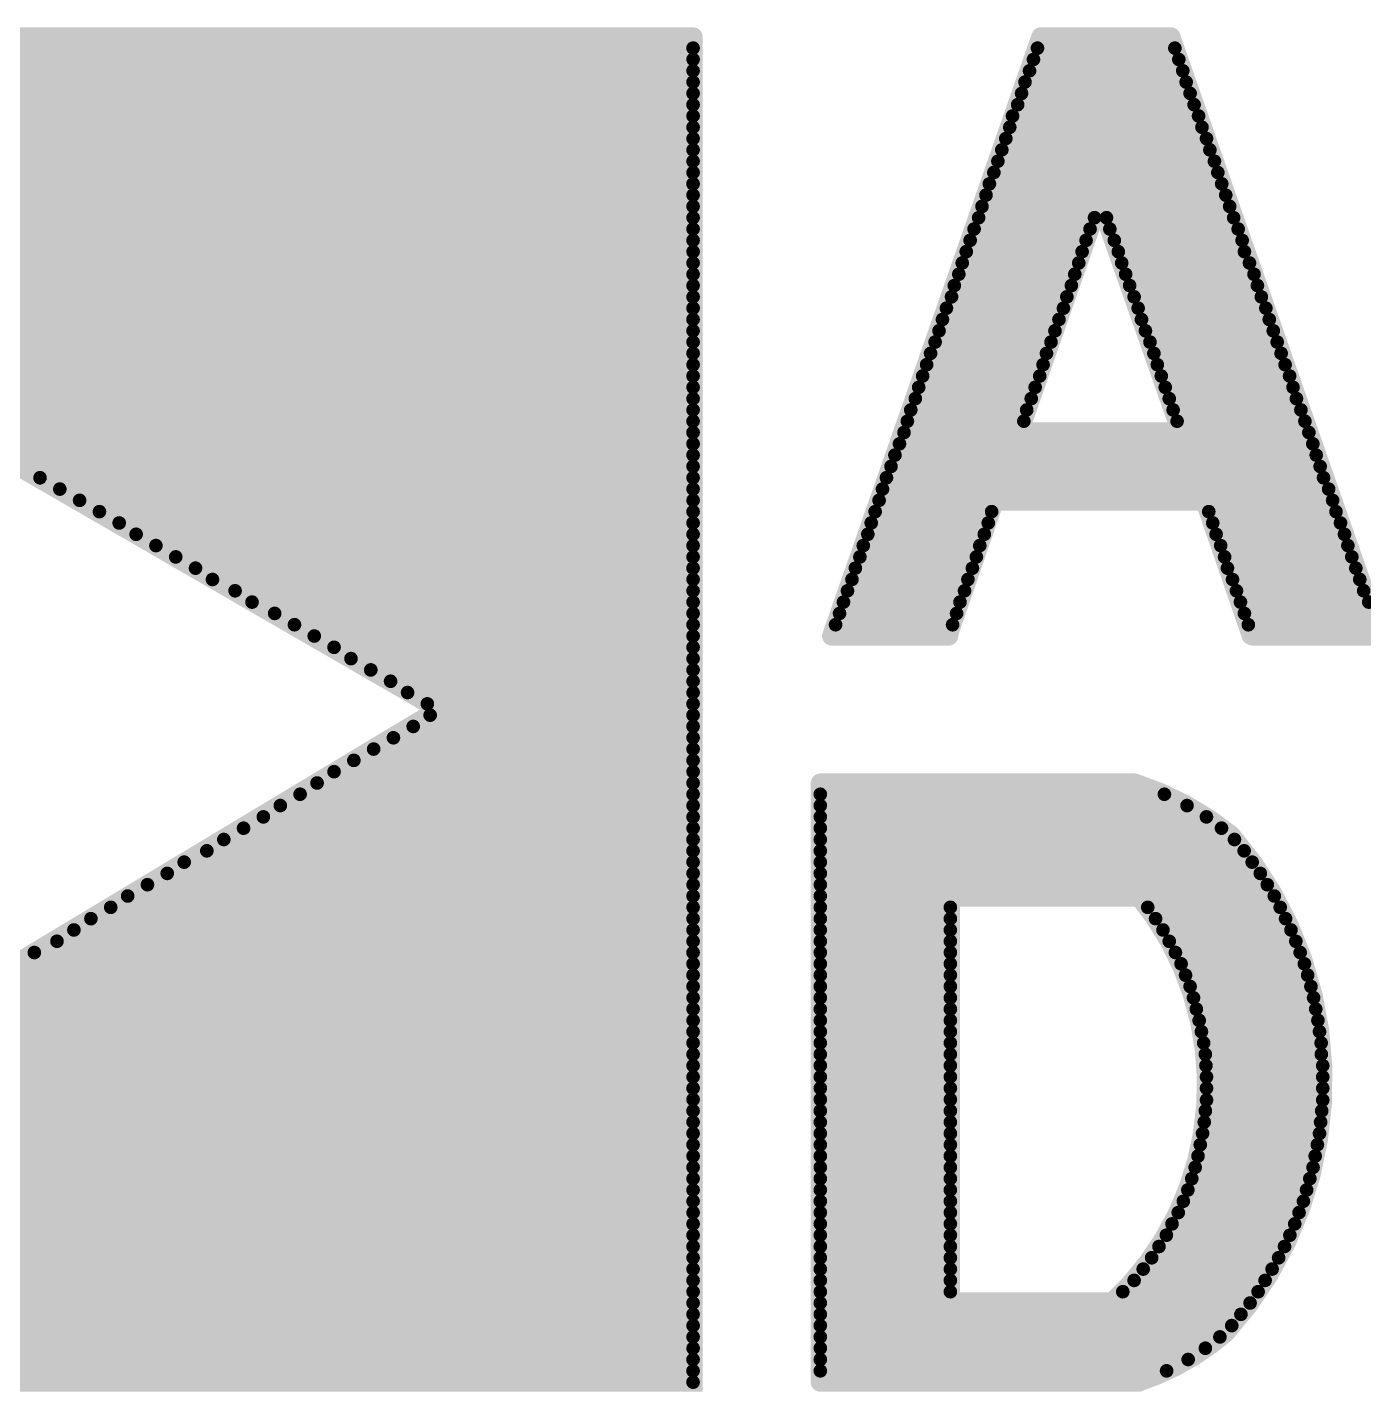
# Model space of a CAD drawing. Extents: x -3908 to 11948, y -2965 to 7442.
# Drawn here: x 3262.4 to 3506.9, y 4863.6 to 5113.2 of the extents above; entities that cross this region are included whole.
import ezdxf

# ---------------------------------------------------------------- set-up
doc = ezdxf.new("R2010")
doc.units = 0
doc.header["$MEASUREMENT"] = 0
doc.layers.get('0').update_dxf_attribs({"linetype": 'CONTINUOUS'})
doc.layers.add('2D_LINE_26', color=7, linetype='CONTINUOUS')

# ---------------------------------------------------------------- blocks, each defined once
blk = doc.blocks.new('SMOOTH_2$5')
at = {"const_width": 1.25}
blk.add_lwpolyline([(-0.62, 0, 1), (0.62, 0, 1)], format="xyb", close=True, dxfattribs=at)
blk = doc.blocks.new('SMOOTH_3$5')
at = {"const_width": 1.75}
blk.add_lwpolyline([(-0.87, 0, 1), (0.87, 0, 1)], format="xyb", close=True, dxfattribs=at)
blk = doc.blocks.new('DRAWING_89')
at = {"layer": '2D_LINE_26'}
for points, const_width in [([(-863.4, 91.47), (-618.29, 91.47)], 3.5), ([(-863.3, 91.47), (-863.3, -154.68), (-618.29, -154.68), (-618.29, 91.37)], 3.5), ([(-554.68, 91.47), (-592.95, -18.16)], 3.5), ([(-554.68, 91.47), (-531, 91.47)], 3.5), ([(-530.89, 91.47), (-492.63, -18.16)], 3.5), ([(-863.4, 89.41), (-618.29, 89.41)], 2.5), ([(-555.3, 89.41), (-530.17, 89.41)], 2.5), ([(-863.4, 87.34), (-618.29, 87.34)], 2.5), ([(-556.03, 87.34), (-529.45, 87.34)], 2.5), ([(-863.4, 85.27), (-618.29, 85.27)], 2.5), ([(-556.75, 85.27), (-528.72, 85.27)], 2.5), ([(-863.4, 83.2), (-618.29, 83.2)], 2.5), ([(-557.58, 83.2), (-528.1, 83.2)], 2.5), ([(-863.4, 81.13), (-618.29, 81.13)], 2.5), ([(-863.4, 79.06), (-618.29, 79.06)], 2.5), ([(-558.92, 79.06), (-526.65, 79.06)], 2.5), ([(-558.2, 81.13), (-527.38, 81.13)], 2.5), ([(-863.4, 77), (-618.29, 77)], 2.5), ([(-559.85, 77), (-525.83, 77)], 2.5), ([(-863.4, 74.93), (-618.29, 74.93)], 2.5), ([(-560.37, 74.93), (-525.21, 74.93)], 2.5), ([(-863.4, 72.86), (-618.29, 72.86)], 2.5), ([(-561.09, 72.86), (-524.38, 72.86)], 2.5), ([(-863.4, 70.79), (-618.29, 70.79)], 2.5), ([(-863.4, 68.72), (-618.29, 68.72)], 2.5), ([(-562.54, 68.72), (-522.93, 68.72)], 2.5), ([(-561.82, 70.79), (-523.76, 70.79)], 2.5), ([(-863.4, 66.65), (-618.29, 66.65)], 2.5), ([(-563.27, 66.65), (-522.31, 66.65)], 2.5), ([(-863.4, 64.58), (-618.29, 64.58)], 2.5), ([(-564.09, 64.58), (-521.59, 64.58)], 2.5), ([(-558.72, 18.97), (-543.93, 61.48), (-529.03, 19.08)], 3.5), ([(-863.4, 62.52), (-618.29, 62.52)], 2.5), ([(-564.71, 62.52), (-520.86, 62.52)], 2.5), ([(-863.4, 60.45), (-618.29, 60.45)], 2.5), ([(-565.44, 60.45), (-520.14, 60.45)], 2.5), ([(-863.4, 58.38), (-618.29, 58.38)], 2.5), ([(-863.4, 56.31), (-618.29, 56.31)], 2.5), ([(-566.89, 56.31), (-545.68, 56.31)], 2.5), ([(-566.06, 58.38), (-544.86, 58.38)], 2.5), ([(-542.68, 58.38), (-519.41, 58.38)], 2.5), ([(-542.06, 56.31), (-518.59, 56.31)], 2.5), ([(-863.4, 54.24), (-618.29, 54.24)], 2.5), ([(-567.61, 54.24), (-546.41, 54.24)], 2.5), ([(-541.24, 54.24), (-517.86, 54.24)], 2.5), ([(-809.62, 52.17), (-618.29, 52.17)], 2.5), ([(-568.33, 52.17), (-547.13, 52.17)], 2.5), ([(-540.51, 52.17), (-517.45, 52.17)], 2.5), ([(-806, 50.1), (-618.29, 50.1)], 2.5), ([(-569.06, 50.1), (-547.75, 50.1)], 2.5), ([(-539.89, 50.1), (-516.52, 50.1)], 2.5), ([(-802.38, 48.04), (-618.29, 48.04)], 2.5), ([(-569.68, 48.04), (-548.48, 48.04)], 2.5), ([(-539.17, 48.04), (-515.69, 48.04)], 2.5), ([(-798.76, 45.97), (-618.29, 45.97)], 2.5), ([(-795.14, 43.9), (-618.29, 43.9)], 2.5), ([(-571.02, 43.9), (-549.92, 43.9)], 2.5), ([(-570.51, 45.97), (-549.1, 45.97)], 2.5), ([(-538.44, 45.97), (-515.07, 45.97)], 2.5), ([(-537.62, 43.9), (-514.35, 43.9)], 2.5), ([(-791.52, 41.83), (-618.29, 41.83)], 2.5), ([(-571.95, 41.83), (-550.55, 41.83)], 2.5), ([(-536.89, 41.83), (-513.52, 41.83)], 2.5), ([(-787.9, 39.76), (-618.29, 39.76)], 2.5), ([(-572.68, 39.76), (-551.37, 39.76)], 2.5), ([(-536.27, 39.76), (-512.9, 39.76)], 2.5), ([(-784.28, 37.69), (-618.29, 37.69)], 2.5), ([(-573.3, 37.69), (-552.1, 37.69)], 2.5), ([(-535.55, 37.69), (-512.17, 37.69)], 2.5), ([(-780.66, 35.63), (-618.29, 35.63)], 2.5), ([(-574.02, 35.63), (-552.82, 35.63)], 2.5), ([(-534.72, 35.63), (-511.45, 35.63)], 2.5), ([(-777.04, 33.56), (-618.29, 33.56)], 2.5), ([(-773.42, 31.49), (-618.29, 31.49)], 2.5), ([(-575.57, 31.49), (-554.27, 31.49)], 2.5), ([(-574.85, 33.56), (-553.65, 33.56)], 2.5), ([(-534, 33.56), (-510.73, 33.56)], 2.5), ([(-533.38, 31.49), (-510, 31.49)], 2.5), ([(-770.32, 29.42), (-618.29, 29.42)], 2.5), ([(-576.3, 29.42), (-554.89, 29.42)], 2.5), ([(-532.65, 29.42), (-509.18, 29.42)], 2.5), ([(-766.7, 27.35), (-618.29, 27.35)], 2.5), ([(-577.02, 27.35), (-555.72, 27.35)], 2.5), ([(-531.93, 27.35), (-508.55, 27.35)], 2.5), ([(-763.08, 25.28), (-618.29, 25.28)], 2.5), ([(-577.64, 25.28), (-556.44, 25.28)], 2.5), ([(-531.2, 25.28), (-507.93, 25.28)], 2.5), ([(-759.46, 23.21), (-618.29, 23.21)], 2.5), ([(-578.47, 23.21), (-557.27, 23.21)], 2.5), ([(-530.48, 23.21), (-507.11, 23.21)], 2.5), ([(-755.84, 21.15), (-618.29, 21.15)], 2.5), ([(-752.22, 19.08), (-618.29, 19.08)], 2.5), ([(-579.71, 19.08), (-505.66, 19.08)], 2.5), ([(-579.09, 21.15), (-557.79, 21.15)], 2.5), ([(-558.6, 19.2), (-529.5, 19.2)], 3.5), ([(-529.76, 21.15), (-506.38, 21.15)], 2.5), ([(-748.6, 17.01), (-618.29, 17.01)], 2.5), ([(-580.54, 17.01), (-504.93, 17.01)], 2.5), ([(-744.98, 14.94), (-618.29, 14.94)], 2.5), ([(-581.37, 14.94), (-504.31, 14.94)], 2.5), ([(-741.36, 12.87), (-618.29, 12.87)], 2.5), ([(-582.09, 12.87), (-503.59, 12.87)], 2.5), ([(-737.74, 10.8), (-618.29, 10.8)], 2.5), ([(-582.92, 10.8), (-502.97, 10.8)], 2.5), ([(-734.12, 8.73), (-618.29, 8.73)], 2.5), ([(-730.5, 6.67), (-618.29, 6.67)], 2.5), ([(-584.26, 6.67), (-501.31, 6.67)], 2.5), ([(-583.64, 8.73), (-502.04, 8.73)], 2.5), ([(-516.21, -18.05), (-524.69, 6.56), (-563.16, 6.56), (-571.64, -18.05)], 3.5), ([(-726.88, 4.6), (-618.29, 4.6)], 2.5), ([(-584.99, 4.6), (-563.68, 4.6)], 2.5), ([(-523.97, 4.6), (-500.69, 4.6)], 2.5), ([(-723.26, 2.53), (-618.29, 2.53)], 2.5), ([(-585.71, 2.53), (-564.3, 2.53)], 2.5), ([(-523.24, 2.53), (-499.87, 2.53)], 2.5), ([(-720.16, 0.46), (-618.29, 0.46)], 2.5), ([(-586.33, 0.46), (-565.02, 0.46)], 2.5), ([(-522.62, 0.46), (-499.14, 0.46)], 2.5), ([(-716.54, -1.61), (-618.29, -1.61)], 2.5), ([(-712.92, -3.68), (-618.29, -3.68)], 2.5), ([(-587.78, -3.68), (-566.47, -3.68)], 2.5), ([(-587.16, -1.61), (-565.85, -1.61)], 2.5), ([(-521.79, -1.61), (-498.52, -1.61)], 2.5), ([(-521.07, -3.68), (-497.8, -3.68)], 2.5), ([(-709.3, -5.74), (-618.29, -5.74)], 2.5), ([(-588.61, -5.74), (-567.2, -5.74)], 2.5), ([(-520.55, -5.74), (-497.07, -5.74)], 2.5), ([(-706.2, -7.81), (-618.29, -7.81)], 2.5), ([(-589.23, -7.81), (-568.02, -7.81)], 2.5), ([(-519.62, -7.81), (-496.35, -7.81)], 2.5), ([(-702.06, -9.88), (-618.29, -9.88)], 2.5), ([(-590.05, -9.88), (-568.64, -9.88)], 2.5), ([(-518.9, -9.88), (-495.63, -9.88)], 2.5), ([(-698.96, -11.95), (-618.29, -11.95)], 2.5), ([(-590.78, -11.95), (-569.47, -11.95)], 2.5), ([(-518.17, -11.95), (-494.7, -11.95)], 2.5), ([(-694.82, -14.02), (-618.29, -14.02)], 2.5), ([(-691.2, -16.09), (-618.29, -16.09)], 2.5), ([(-592.23, -16.09), (-570.82, -16.09)], 2.5), ([(-591.5, -14.02), (-570.09, -14.02)], 2.5), ([(-517.45, -14.02), (-494.18, -14.02)], 2.5), ([(-516.73, -16.09), (-493.35, -16.09)], 2.5), ([(-687.58, -18.16), (-618.29, -18.16)], 2.5), ([(-592.95, -18.16), (-571.54, -18.16)], 3.5), ([(-516, -18.16), (-492.63, -18.16)], 3.5), ([(-683.96, -20.22), (-618.29, -20.22)], 2.5), ([(-680.86, -22.29), (-618.29, -22.29)], 2.5), ([(-677.24, -24.36), (-618.29, -24.36)], 2.5), ([(-673.62, -26.43), (-618.29, -26.43)], 2.5), ([(-670.51, -28.5), (-618.29, -28.5)], 2.5), ([(-666.9, -30.57), (-618.29, -30.57)], 2.5), ([(-666.38, -32.64), (-618.29, -32.64)], 2.5), ([(-669.48, -34.7), (-618.29, -34.7)], 2.5), ([(-673.1, -36.77), (-618.29, -36.77)], 2.5), ([(-680.34, -40.91), (-618.29, -40.91)], 2.5), ([(-676.72, -38.84), (-618.29, -38.84)], 2.5), ([(-683.96, -42.98), (-618.29, -42.98)], 2.5), ([(-687.06, -45.05), (-618.29, -45.05)], 2.5), ([(-595.02, -45.05), (-537.51, -45.05)], 3.5), ([(-595.02, -45.05), (-595.02, -154.68)], 3.5), ([(-690.17, -47.11), (-618.29, -47.11)], 2.5), ([(-595.02, -47.11), (-532.08, -47.11)], 2.5), ([(-693.79, -49.18), (-618.29, -49.18)], 2.5), ([(-595.02, -49.18), (-527.94, -49.18)], 2.5), ([(-700.51, -53.32), (-618.29, -53.32)], 2.5), ([(-696.89, -51.25), (-618.29, -51.25)], 2.5), ([(-595.02, -51.25), (-524.39, -51.25)], 2.5), ([(-595.02, -53.32), (-521.64, -53.32)], 2.5), ([(-704.13, -55.39), (-618.29, -55.39)], 2.5), ([(-595.02, -55.39), (-519.27, -55.39)], 2.5), ([(-707.23, -57.46), (-618.29, -57.46)], 2.5), ([(-595.02, -57.46), (-517.5, -57.46)], 2.5), ([(-711.37, -59.53), (-618.29, -59.53)], 2.5), ([(-595.02, -59.53), (-516.02, -59.53)], 2.5), ([(-714.47, -61.59), (-618.29, -61.59)], 2.5), ([(-595.02, -61.59), (-514.54, -61.59)], 2.5), ([(-721.71, -65.73), (-618.29, -65.73)], 2.5), ([(-718.09, -63.66), (-618.29, -63.66)], 2.5), ([(-595.02, -63.66), (-513.26, -63.66)], 2.5), ([(-595.02, -65.73), (-511.98, -65.73)], 2.5), ([(-571.23, -65.83), (-571.23, -140.3)], 3.5), ([(-571.2, -65.9), (-536.6, -65.9)], 3.5), ([(-724.81, -67.8), (-618.29, -67.8)], 2.5), ([(-595.02, -67.8), (-571.23, -67.8)], 2.5), ([(-535.13, -67.8), (-510.9, -67.8)], 2.5), ([(-728.43, -69.87), (-618.29, -69.87)], 2.5), ([(-595.02, -69.87), (-571.23, -69.87)], 2.5), ([(-533.69, -69.87), (-509.91, -69.87)], 2.5), ([(-731.54, -71.94), (-618.29, -71.94)], 2.5), ([(-595.02, -71.94), (-571.23, -71.94)], 2.5), ([(-532.34, -71.94), (-508.93, -71.94)], 2.5), ([(-738.78, -76.07), (-618.29, -76.07)], 2.5), ([(-734.64, -74.01), (-618.29, -74.01)], 2.5), ([(-595.02, -74.01), (-571.23, -74.01)], 2.5), ([(-595.02, -76.07), (-571.23, -76.07)], 2.5), ([(-531.2, -74.01), (-508.04, -74.01)], 2.5), ([(-530.07, -76.07), (-507.25, -76.07)], 2.5), ([(-741.88, -78.14), (-618.29, -78.14)], 2.5), ([(-595.02, -78.14), (-571.23, -78.14)], 2.5), ([(-529.03, -78.14), (-506.47, -78.14)], 2.5), ([(-745.5, -80.21), (-618.29, -80.21)], 2.5), ([(-595.02, -80.21), (-571.23, -80.21)], 2.5), ([(-528.21, -80.21), (-505.88, -80.21)], 2.5), ([(-748.6, -82.28), (-618.29, -82.28)], 2.5), ([(-595.02, -82.28), (-571.23, -82.28)], 2.5), ([(-527.38, -82.28), (-505.28, -82.28)], 2.5), ([(-752.22, -84.35), (-618.29, -84.35)], 2.5), ([(-595.02, -84.35), (-571.23, -84.35)], 2.5), ([(-526.76, -84.35), (-504.79, -84.35)], 2.5), ([(-758.94, -88.49), (-618.29, -88.49)], 2.5), ([(-755.84, -86.42), (-618.29, -86.42)], 2.5), ([(-595.02, -86.42), (-571.23, -86.42)], 2.5), ([(-595.02, -88.49), (-571.23, -88.49)], 2.5), ([(-526.24, -86.42), (-504.4, -86.42)], 2.5), ([(-525.72, -88.49), (-504, -88.49)], 2.5), ([(-763.08, -90.55), (-618.29, -90.55)], 2.5), ([(-595.02, -90.55), (-571.23, -90.55)], 2.5), ([(-525.31, -90.55), (-503.71, -90.55)], 2.5), ([(-766.18, -92.62), (-618.29, -92.62)], 2.5), ([(-595.02, -92.62), (-571.23, -92.62)], 2.5), ([(-524.9, -92.62), (-503.41, -92.62)], 2.5), ([(-769.29, -94.69), (-618.29, -94.69)], 2.5), ([(-595.02, -94.69), (-571.23, -94.69)], 2.5), ([(-524.59, -94.69), (-503.38, -94.69)], 2.5), ([(-772.91, -96.76), (-618.29, -96.76)], 2.5), ([(-595.02, -96.76), (-571.23, -96.76)], 2.5), ([(-524.48, -96.76), (-503.12, -96.76)], 2.5), ([(-779.11, -100.9), (-618.29, -100.9)], 2.5), ([(-775.49, -98.83), (-618.29, -98.83)], 2.5), ([(-595.02, -98.83), (-571.23, -98.83)], 2.5), ([(-595.02, -100.9), (-571.23, -100.9)], 2.5), ([(-524.38, -98.83), (-503.12, -98.83)], 2.5), ([(-524.38, -100.9), (-503.12, -100.9)], 2.5), ([(-782.73, -102.96), (-618.29, -102.96)], 2.5), ([(-595.02, -102.96), (-571.23, -102.96)], 2.5), ([(-524.38, -103.06), (-503.12, -103.06)], 2.5), ([(-786.87, -105.03), (-618.29, -105.03)], 2.5), ([(-595.02, -105.03), (-571.23, -105.03)], 2.5), ([(-524.59, -105.03), (-503.31, -105.03)], 2.5), ([(-790.49, -107.1), (-618.29, -107.1)], 2.5), ([(-595.02, -107.1), (-571.23, -107.1)], 2.5), ([(-524.79, -107.1), (-503.51, -107.1)], 2.5), ([(-793.59, -109.17), (-618.29, -109.17)], 2.5), ([(-595.02, -109.17), (-571.23, -109.17)], 2.5), ([(-525.1, -109.17), (-503.71, -109.17)], 2.5), ([(-800.31, -113.31), (-618.29, -113.31)], 2.5), ([(-797.21, -111.24), (-618.29, -111.24)], 2.5), ([(-595.02, -111.24), (-571.23, -111.24)], 2.5), ([(-595.02, -113.31), (-571.23, -113.31)], 2.5), ([(-525.93, -113.31), (-504.5, -113.31)], 2.5), ([(-525.52, -111.24), (-504.1, -111.24)], 2.5), ([(-803.93, -115.38), (-618.29, -115.38)], 2.5), ([(-595.02, -115.38), (-571.23, -115.38)], 2.5), ([(-526.45, -115.38), (-504.89, -115.38)], 2.5), ([(-863.4, -117.44), (-618.29, -117.44)], 2.5), ([(-595.02, -117.44), (-571.23, -117.44)], 2.5), ([(-527.07, -117.44), (-505.48, -117.44)], 2.5), ([(-863.4, -119.51), (-618.29, -119.51)], 2.5), ([(-595.02, -119.51), (-571.23, -119.51)], 2.5), ([(-527.79, -119.51), (-506.07, -119.51)], 2.5), ([(-863.4, -121.58), (-618.29, -121.58)], 2.5), ([(-595.02, -121.58), (-571.23, -121.58)], 2.5), ([(-528.62, -121.58), (-506.66, -121.58)], 2.5), ([(-863.4, -123.65), (-618.29, -123.65)], 2.5), ([(-863.4, -125.72), (-618.29, -125.72)], 2.5), ([(-595.02, -123.65), (-571.23, -123.65)], 2.5), ([(-595.02, -125.72), (-571.23, -125.72)], 2.5), ([(-530.69, -125.72), (-508.24, -125.72)], 2.5), ([(-529.55, -123.65), (-507.45, -123.65)], 2.5), ([(-863.4, -127.79), (-618.29, -127.79)], 2.5), ([(-595.02, -127.79), (-571.23, -127.79)], 2.5), ([(-531.72, -127.79), (-509.13, -127.79)], 2.5), ([(-863.4, -129.86), (-618.29, -129.86)], 2.5), ([(-595.02, -129.86), (-571.23, -129.86)], 2.5), ([(-533.07, -129.86), (-510.11, -129.86)], 2.5), ([(-863.4, -131.92), (-618.29, -131.92)], 2.5), ([(-595.02, -131.92), (-571.23, -131.92)], 2.5), ([(-534.41, -131.92), (-511.19, -131.92)], 2.5), ([(-863.4, -133.99), (-618.29, -133.99)], 2.5), ([(-863.4, -136.06), (-618.29, -136.06)], 2.5), ([(-595.02, -133.99), (-571.23, -133.99)], 2.5), ([(-595.02, -136.06), (-571.23, -136.06)], 2.5), ([(-537.62, -136.06), (-513.66, -136.06)], 2.5), ([(-535.96, -133.99), (-512.38, -133.99)], 2.5), ([(-863.4, -138.13), (-618.29, -138.13)], 2.5), ([(-595.02, -138.13), (-571.23, -138.13)], 2.5), ([(-539.69, -138.13), (-514.94, -138.13)], 2.5), ([(-863.4, -140.2), (-618.29, -140.2)], 2.5), ([(-595.02, -140.2), (-516.41, -140.2)], 2.5), ([(-571.1, -140), (-542, -140)], 3.5), ([(-863.4, -142.27), (-618.29, -142.27)], 2.5), ([(-595.02, -142.27), (-518.09, -142.27)], 2.5), ([(-863.4, -144.33), (-618.29, -144.33)], 2.5), ([(-595.02, -144.33), (-519.76, -144.33)], 2.5), ([(-863.4, -146.4), (-618.29, -146.4)], 2.5), ([(-863.4, -148.47), (-618.29, -148.47)], 2.5), ([(-595.02, -146.4), (-521.93, -146.4)], 2.5), ([(-595.02, -148.47), (-524.59, -148.47)], 2.5), ([(-863.4, -150.54), (-618.29, -150.54)], 2.5), ([(-595.02, -150.54), (-527.74, -150.54)], 2.5), ([(-863.4, -152.61), (-618.29, -152.61)], 2.5), ([(-595.02, -152.61), (-531.68, -152.61)], 2.5), ([(-863.4, -154.68), (-618.29, -154.68)], 2.5), ([(-595.02, -154.68), (-536.79, -154.68)], 3.5)]:
    blk.add_lwpolyline(points, dxfattribs=dict(at, const_width=const_width))
at = {"layer": '2D_LINE_26', "const_width": 3.5}
blk.add_lwpolyline([(-812.72, -117.44), (-812.72, 52.17), (-809.62, 52.17), (-664.83, -31.6), (-807.55, -117.44)], close=True, dxfattribs=at)
for points in [[(-536.9, -154.68, 0.101135), (-520.85, -145.62, 0.379864), (-519.86, -54.6, 0.093647), (-537.51, -45.05)], [(-541.86, -140.3, 0.397443), (-536.79, -65.73)]]:
    blk.add_lwpolyline(points, format="xyb", dxfattribs=at)
at = {"layer": '2D_LINE_26'}
for name, p in [('SMOOTH_3$5', (-618.29, 91.47)), ('SMOOTH_3$5', (-618.29, 91.37)), ('SMOOTH_3$5', (-554.68, 91.47)), ('SMOOTH_3$5', (-554.68, 91.47)), ('SMOOTH_3$5', (-531, 91.47)), ('SMOOTH_3$5', (-530.89, 91.47)), ('SMOOTH_2$5', (-618.29, 89.41)), ('SMOOTH_2$5', (-555.3, 89.41)), ('SMOOTH_2$5', (-530.17, 89.41)), ('SMOOTH_2$5', (-618.29, 87.34)), ('SMOOTH_2$5', (-556.03, 87.34)), ('SMOOTH_2$5', (-529.45, 87.34)), ('SMOOTH_2$5', (-618.29, 85.27)), ('SMOOTH_2$5', (-556.75, 85.27)), ('SMOOTH_2$5', (-528.72, 85.27)), ('SMOOTH_2$5', (-618.29, 83.2)), ('SMOOTH_2$5', (-557.58, 83.2)), ('SMOOTH_2$5', (-528.1, 83.2)), ('SMOOTH_2$5', (-618.29, 81.13)), ('SMOOTH_2$5', (-618.29, 79.06)), ('SMOOTH_2$5', (-558.92, 79.06)), ('SMOOTH_2$5', (-558.2, 81.13)), ('SMOOTH_2$5', (-527.38, 81.13)), ('SMOOTH_2$5', (-526.65, 79.06)), ('SMOOTH_2$5', (-618.29, 77)), ('SMOOTH_2$5', (-559.85, 77)), ('SMOOTH_2$5', (-525.83, 77)), ('SMOOTH_2$5', (-618.29, 74.93)), ('SMOOTH_2$5', (-560.37, 74.93)), ('SMOOTH_2$5', (-525.21, 74.93)), ('SMOOTH_2$5', (-618.29, 72.86)), ('SMOOTH_2$5', (-561.09, 72.86)), ('SMOOTH_2$5', (-524.38, 72.86)), ('SMOOTH_2$5', (-618.29, 70.79)), ('SMOOTH_2$5', (-618.29, 68.72)), ('SMOOTH_2$5', (-562.54, 68.72)), ('SMOOTH_2$5', (-561.82, 70.79)), ('SMOOTH_2$5', (-523.76, 70.79)), ('SMOOTH_2$5', (-522.93, 68.72)), ('SMOOTH_2$5', (-618.29, 66.65)), ('SMOOTH_2$5', (-563.27, 66.65)), ('SMOOTH_2$5', (-522.31, 66.65)), ('SMOOTH_2$5', (-618.29, 64.58)), ('SMOOTH_2$5', (-564.09, 64.58)), ('SMOOTH_2$5', (-521.59, 64.58)), ('SMOOTH_2$5', (-618.29, 62.52)), ('SMOOTH_2$5', (-564.71, 62.52)), ('SMOOTH_3$5', (-543.93, 61.48)), ('SMOOTH_2$5', (-520.86, 62.52)), ('SMOOTH_2$5', (-618.29, 60.45)), ('SMOOTH_2$5', (-565.44, 60.45)), ('SMOOTH_2$5', (-520.14, 60.45)), ('SMOOTH_2$5', (-618.29, 58.38)), ('SMOOTH_2$5', (-618.29, 56.31)), ('SMOOTH_2$5', (-566.89, 56.31)), ('SMOOTH_2$5', (-566.06, 58.38)), ('SMOOTH_2$5', (-545.68, 56.31)), ('SMOOTH_2$5', (-544.86, 58.38)), ('SMOOTH_2$5', (-542.68, 58.38)), ('SMOOTH_2$5', (-542.06, 56.31)), ('SMOOTH_2$5', (-519.41, 58.38)), ('SMOOTH_2$5', (-518.59, 56.31)), ('SMOOTH_2$5', (-618.29, 54.24)), ('SMOOTH_2$5', (-567.61, 54.24)), ('SMOOTH_2$5', (-546.41, 54.24)), ('SMOOTH_2$5', (-541.24, 54.24)), ('SMOOTH_2$5', (-517.86, 54.24)), ('SMOOTH_2$5', (-618.29, 52.17)), ('SMOOTH_2$5', (-568.33, 52.17)), ('SMOOTH_2$5', (-547.13, 52.17)), ('SMOOTH_2$5', (-540.51, 52.17)), ('SMOOTH_2$5', (-517.45, 52.17)), ('SMOOTH_2$5', (-618.29, 50.1)), ('SMOOTH_2$5', (-569.06, 50.1)), ('SMOOTH_2$5', (-547.75, 50.1)), ('SMOOTH_2$5', (-539.89, 50.1)), ('SMOOTH_2$5', (-516.52, 50.1)), ('SMOOTH_2$5', (-618.29, 48.04)), ('SMOOTH_2$5', (-569.68, 48.04)), ('SMOOTH_2$5', (-548.48, 48.04)), ('SMOOTH_2$5', (-539.17, 48.04)), ('SMOOTH_2$5', (-515.69, 48.04)), ('SMOOTH_2$5', (-618.29, 45.97)), ('SMOOTH_2$5', (-618.29, 43.9)), ('SMOOTH_2$5', (-571.02, 43.9)), ('SMOOTH_2$5', (-570.51, 45.97)), ('SMOOTH_2$5', (-549.92, 43.9)), ('SMOOTH_2$5', (-549.1, 45.97)), ('SMOOTH_2$5', (-538.44, 45.97)), ('SMOOTH_2$5', (-537.62, 43.9)), ('SMOOTH_2$5', (-515.07, 45.97)), ('SMOOTH_2$5', (-514.35, 43.9)), ('SMOOTH_2$5', (-618.29, 41.83)), ('SMOOTH_2$5', (-571.95, 41.83)), ('SMOOTH_2$5', (-550.55, 41.83)), ('SMOOTH_2$5', (-536.89, 41.83)), ('SMOOTH_2$5', (-513.52, 41.83)), ('SMOOTH_2$5', (-618.29, 39.76)), ('SMOOTH_2$5', (-572.68, 39.76)), ('SMOOTH_2$5', (-551.37, 39.76)), ('SMOOTH_2$5', (-536.27, 39.76)), ('SMOOTH_2$5', (-512.9, 39.76)), ('SMOOTH_2$5', (-618.29, 37.69)), ('SMOOTH_2$5', (-573.3, 37.69)), ('SMOOTH_2$5', (-552.1, 37.69)), ('SMOOTH_2$5', (-535.55, 37.69)), ('SMOOTH_2$5', (-512.17, 37.69)), ('SMOOTH_2$5', (-618.29, 35.63)), ('SMOOTH_2$5', (-574.02, 35.63)), ('SMOOTH_2$5', (-552.82, 35.63)), ('SMOOTH_2$5', (-534.72, 35.63)), ('SMOOTH_2$5', (-511.45, 35.63)), ('SMOOTH_2$5', (-618.29, 33.56)), ('SMOOTH_2$5', (-618.29, 31.49)), ('SMOOTH_2$5', (-575.57, 31.49)), ('SMOOTH_2$5', (-574.85, 33.56)), ('SMOOTH_2$5', (-554.27, 31.49)), ('SMOOTH_2$5', (-553.65, 33.56)), ('SMOOTH_2$5', (-534, 33.56)), ('SMOOTH_2$5', (-533.38, 31.49)), ('SMOOTH_2$5', (-510.73, 33.56)), ('SMOOTH_2$5', (-510, 31.49)), ('SMOOTH_2$5', (-618.29, 29.42)), ('SMOOTH_2$5', (-576.3, 29.42)), ('SMOOTH_2$5', (-554.89, 29.42)), ('SMOOTH_2$5', (-532.65, 29.42)), ('SMOOTH_2$5', (-509.18, 29.42)), ('SMOOTH_2$5', (-618.29, 27.35)), ('SMOOTH_2$5', (-577.02, 27.35)), ('SMOOTH_2$5', (-555.72, 27.35)), ('SMOOTH_2$5', (-531.93, 27.35)), ('SMOOTH_2$5', (-508.55, 27.35)), ('SMOOTH_2$5', (-618.29, 25.28)), ('SMOOTH_2$5', (-577.64, 25.28)), ('SMOOTH_2$5', (-556.44, 25.28)), ('SMOOTH_2$5', (-531.2, 25.28)), ('SMOOTH_2$5', (-507.93, 25.28)), ('SMOOTH_2$5', (-618.29, 23.21)), ('SMOOTH_2$5', (-578.47, 23.21)), ('SMOOTH_2$5', (-557.27, 23.21)), ('SMOOTH_2$5', (-530.48, 23.21)), ('SMOOTH_2$5', (-507.11, 23.21)), ('SMOOTH_2$5', (-618.29, 21.15)), ('SMOOTH_2$5', (-618.29, 19.08)), ('SMOOTH_2$5', (-579.71, 19.08)), ('SMOOTH_2$5', (-579.09, 21.15)), ('SMOOTH_3$5', (-558.72, 18.97)), ('SMOOTH_3$5', (-558.6, 19.2)), ('SMOOTH_2$5', (-557.79, 21.15)), ('SMOOTH_3$5', (-529.5, 19.2)), ('SMOOTH_2$5', (-529.76, 21.15)), ('SMOOTH_3$5', (-529.03, 19.08)), ('SMOOTH_2$5', (-506.38, 21.15)), ('SMOOTH_2$5', (-505.66, 19.08)), ('SMOOTH_2$5', (-618.29, 17.01)), ('SMOOTH_2$5', (-580.54, 17.01)), ('SMOOTH_2$5', (-504.93, 17.01)), ('SMOOTH_2$5', (-618.29, 14.94)), ('SMOOTH_2$5', (-581.37, 14.94)), ('SMOOTH_2$5', (-504.31, 14.94)), ('SMOOTH_2$5', (-618.29, 12.87)), ('SMOOTH_2$5', (-582.09, 12.87)), ('SMOOTH_2$5', (-503.59, 12.87)), ('SMOOTH_2$5', (-737.74, 10.8)), ('SMOOTH_2$5', (-618.29, 10.8)), ('SMOOTH_2$5', (-582.92, 10.8)), ('SMOOTH_2$5', (-502.97, 10.8)), ('SMOOTH_2$5', (-734.12, 8.73)), ('SMOOTH_2$5', (-730.5, 6.67)), ('SMOOTH_2$5', (-618.29, 8.73)), ('SMOOTH_2$5', (-618.29, 6.67)), ('SMOOTH_2$5', (-584.26, 6.67)), ('SMOOTH_2$5', (-583.64, 8.73)), ('SMOOTH_3$5', (-563.16, 6.56)), ('SMOOTH_3$5', (-524.69, 6.56)), ('SMOOTH_2$5', (-502.04, 8.73)), ('SMOOTH_2$5', (-501.31, 6.67)), ('SMOOTH_2$5', (-726.88, 4.6)), ('SMOOTH_2$5', (-618.29, 4.6)), ('SMOOTH_2$5', (-584.99, 4.6)), ('SMOOTH_2$5', (-563.68, 4.6)), ('SMOOTH_2$5', (-523.97, 4.6)), ('SMOOTH_2$5', (-500.69, 4.6)), ('SMOOTH_2$5', (-723.26, 2.53)), ('SMOOTH_2$5', (-618.29, 2.53)), ('SMOOTH_2$5', (-585.71, 2.53)), ('SMOOTH_2$5', (-564.3, 2.53)), ('SMOOTH_2$5', (-523.24, 2.53)), ('SMOOTH_2$5', (-499.87, 2.53)), ('SMOOTH_2$5', (-720.16, 0.46)), ('SMOOTH_2$5', (-618.29, 0.46)), ('SMOOTH_2$5', (-586.33, 0.46)), ('SMOOTH_2$5', (-565.02, 0.46)), ('SMOOTH_2$5', (-522.62, 0.46)), ('SMOOTH_2$5', (-499.14, 0.46)), ('SMOOTH_2$5', (-716.54, -1.61)), ('SMOOTH_2$5', (-712.92, -3.68)), ('SMOOTH_2$5', (-618.29, -1.61)), ('SMOOTH_2$5', (-618.29, -3.68)), ('SMOOTH_2$5', (-587.78, -3.68)), ('SMOOTH_2$5', (-587.16, -1.61)), ('SMOOTH_2$5', (-566.47, -3.68)), ('SMOOTH_2$5', (-565.85, -1.61)), ('SMOOTH_2$5', (-521.79, -1.61)), ('SMOOTH_2$5', (-521.07, -3.68)), ('SMOOTH_2$5', (-498.52, -1.61)), ('SMOOTH_2$5', (-497.8, -3.68)), ('SMOOTH_2$5', (-709.3, -5.74)), ('SMOOTH_2$5', (-618.29, -5.74)), ('SMOOTH_2$5', (-588.61, -5.74)), ('SMOOTH_2$5', (-567.2, -5.74)), ('SMOOTH_2$5', (-520.55, -5.74)), ('SMOOTH_2$5', (-497.07, -5.74)), ('SMOOTH_2$5', (-706.2, -7.81)), ('SMOOTH_2$5', (-618.29, -7.81)), ('SMOOTH_2$5', (-589.23, -7.81)), ('SMOOTH_2$5', (-568.02, -7.81)), ('SMOOTH_2$5', (-519.62, -7.81)), ('SMOOTH_2$5', (-496.35, -7.81)), ('SMOOTH_2$5', (-702.06, -9.88)), ('SMOOTH_2$5', (-618.29, -9.88)), ('SMOOTH_2$5', (-590.05, -9.88)), ('SMOOTH_2$5', (-568.64, -9.88)), ('SMOOTH_2$5', (-518.9, -9.88)), ('SMOOTH_2$5', (-495.63, -9.88)), ('SMOOTH_2$5', (-698.96, -11.95)), ('SMOOTH_2$5', (-618.29, -11.95)), ('SMOOTH_2$5', (-590.78, -11.95)), ('SMOOTH_2$5', (-569.47, -11.95)), ('SMOOTH_2$5', (-518.17, -11.95)), ('SMOOTH_2$5', (-494.7, -11.95)), ('SMOOTH_2$5', (-694.82, -14.02)), ('SMOOTH_2$5', (-691.2, -16.09)), ('SMOOTH_2$5', (-618.29, -14.02)), ('SMOOTH_2$5', (-618.29, -16.09)), ('SMOOTH_2$5', (-592.23, -16.09)), ('SMOOTH_2$5', (-591.5, -14.02)), ('SMOOTH_2$5', (-570.82, -16.09)), ('SMOOTH_2$5', (-570.09, -14.02)), ('SMOOTH_2$5', (-517.45, -14.02)), ('SMOOTH_2$5', (-516.73, -16.09)), ('SMOOTH_2$5', (-687.58, -18.16)), ('SMOOTH_2$5', (-618.29, -18.16)), ('SMOOTH_3$5', (-592.95, -18.16)), ('SMOOTH_3$5', (-592.95, -18.16)), ('SMOOTH_3$5', (-571.64, -18.05)), ('SMOOTH_3$5', (-571.54, -18.16)), ('SMOOTH_3$5', (-516.21, -18.05)), ('SMOOTH_3$5', (-516, -18.16)), ('SMOOTH_2$5', (-683.96, -20.22)), ('SMOOTH_2$5', (-618.29, -20.22)), ('SMOOTH_2$5', (-680.86, -22.29)), ('SMOOTH_2$5', (-618.29, -22.29)), ('SMOOTH_2$5', (-677.24, -24.36)), ('SMOOTH_2$5', (-618.29, -24.36)), ('SMOOTH_2$5', (-673.62, -26.43)), ('SMOOTH_2$5', (-670.51, -28.5)), ('SMOOTH_2$5', (-618.29, -26.43)), ('SMOOTH_2$5', (-618.29, -28.5)), ('SMOOTH_2$5', (-666.9, -30.57)), ('SMOOTH_3$5', (-664.83, -31.6)), ('SMOOTH_2$5', (-618.29, -30.57)), ('SMOOTH_2$5', (-666.38, -32.64)), ('SMOOTH_2$5', (-618.29, -32.64)), ('SMOOTH_2$5', (-669.48, -34.7)), ('SMOOTH_2$5', (-618.29, -34.7)), ('SMOOTH_2$5', (-673.1, -36.77)), ('SMOOTH_2$5', (-618.29, -36.77)), ('SMOOTH_2$5', (-680.34, -40.91)), ('SMOOTH_2$5', (-676.72, -38.84)), ('SMOOTH_2$5', (-618.29, -38.84)), ('SMOOTH_2$5', (-618.29, -40.91)), ('SMOOTH_2$5', (-683.96, -42.98)), ('SMOOTH_2$5', (-618.29, -42.98)), ('SMOOTH_2$5', (-687.06, -45.05)), ('SMOOTH_2$5', (-618.29, -45.05)), ('SMOOTH_3$5', (-595.02, -45.05)), ('SMOOTH_3$5', (-595.02, -45.05)), ('SMOOTH_3$5', (-537.51, -45.05)), ('SMOOTH_3$5', (-537.51, -45.05)), ('SMOOTH_2$5', (-690.17, -47.11)), ('SMOOTH_2$5', (-618.29, -47.11)), ('SMOOTH_2$5', (-595.02, -47.11)), ('SMOOTH_2$5', (-532.08, -47.11)), ('SMOOTH_2$5', (-693.79, -49.18)), ('SMOOTH_2$5', (-618.29, -49.18)), ('SMOOTH_2$5', (-595.02, -49.18)), ('SMOOTH_2$5', (-527.94, -49.18)), ('SMOOTH_2$5', (-700.51, -53.32)), ('SMOOTH_2$5', (-696.89, -51.25)), ('SMOOTH_2$5', (-618.29, -51.25)), ('SMOOTH_2$5', (-618.29, -53.32)), ('SMOOTH_2$5', (-595.02, -51.25)), ('SMOOTH_2$5', (-595.02, -53.32)), ('SMOOTH_2$5', (-524.39, -51.25)), ('SMOOTH_2$5', (-521.64, -53.32)), ('SMOOTH_2$5', (-704.13, -55.39)), ('SMOOTH_2$5', (-618.29, -55.39)), ('SMOOTH_2$5', (-595.02, -55.39)), ('SMOOTH_3$5', (-519.86, -54.6)), ('SMOOTH_2$5', (-519.27, -55.39)), ('SMOOTH_2$5', (-707.23, -57.46)), ('SMOOTH_2$5', (-618.29, -57.46)), ('SMOOTH_2$5', (-595.02, -57.46)), ('SMOOTH_2$5', (-517.5, -57.46)), ('SMOOTH_2$5', (-711.37, -59.53)), ('SMOOTH_2$5', (-618.29, -59.53)), ('SMOOTH_2$5', (-595.02, -59.53)), ('SMOOTH_2$5', (-516.02, -59.53)), ('SMOOTH_2$5', (-714.47, -61.59)), ('SMOOTH_2$5', (-618.29, -61.59)), ('SMOOTH_2$5', (-595.02, -61.59)), ('SMOOTH_2$5', (-514.54, -61.59)), ('SMOOTH_2$5', (-721.71, -65.73)), ('SMOOTH_2$5', (-718.09, -63.66)), ('SMOOTH_2$5', (-618.29, -63.66)), ('SMOOTH_2$5', (-618.29, -65.73)), ('SMOOTH_2$5', (-595.02, -63.66)), ('SMOOTH_2$5', (-595.02, -65.73)), ('SMOOTH_3$5', (-571.23, -65.83)), ('SMOOTH_3$5', (-571.2, -65.9)), ('SMOOTH_3$5', (-536.79, -65.73)), ('SMOOTH_3$5', (-536.6, -65.9)), ('SMOOTH_2$5', (-513.26, -63.66)), ('SMOOTH_2$5', (-511.98, -65.73)), ('SMOOTH_2$5', (-724.81, -67.8)), ('SMOOTH_2$5', (-618.29, -67.8)), ('SMOOTH_2$5', (-595.02, -67.8)), ('SMOOTH_2$5', (-571.23, -67.8)), ('SMOOTH_2$5', (-535.13, -67.8)), ('SMOOTH_2$5', (-510.9, -67.8)), ('SMOOTH_2$5', (-728.43, -69.87)), ('SMOOTH_2$5', (-618.29, -69.87)), ('SMOOTH_2$5', (-595.02, -69.87)), ('SMOOTH_2$5', (-571.23, -69.87)), ('SMOOTH_2$5', (-533.69, -69.87)), ('SMOOTH_2$5', (-509.91, -69.87)), ('SMOOTH_2$5', (-731.54, -71.94)), ('SMOOTH_2$5', (-618.29, -71.94)), ('SMOOTH_2$5', (-595.02, -71.94)), ('SMOOTH_2$5', (-571.23, -71.94)), ('SMOOTH_2$5', (-532.34, -71.94)), ('SMOOTH_2$5', (-508.93, -71.94)), ('SMOOTH_2$5', (-738.78, -76.07)), ('SMOOTH_2$5', (-734.64, -74.01)), ('SMOOTH_2$5', (-618.29, -74.01)), ('SMOOTH_2$5', (-618.29, -76.07)), ('SMOOTH_2$5', (-595.02, -74.01)), ('SMOOTH_2$5', (-595.02, -76.07)), ('SMOOTH_2$5', (-571.23, -74.01)), ('SMOOTH_2$5', (-571.23, -76.07)), ('SMOOTH_2$5', (-531.2, -74.01)), ('SMOOTH_2$5', (-530.07, -76.07)), ('SMOOTH_2$5', (-508.04, -74.01)), ('SMOOTH_2$5', (-507.25, -76.07)), ('SMOOTH_2$5', (-618.29, -78.14)), ('SMOOTH_2$5', (-595.02, -78.14)), ('SMOOTH_2$5', (-571.23, -78.14)), ('SMOOTH_2$5', (-529.03, -78.14)), ('SMOOTH_2$5', (-506.47, -78.14)), ('SMOOTH_2$5', (-618.29, -80.21)), ('SMOOTH_2$5', (-595.02, -80.21)), ('SMOOTH_2$5', (-571.23, -80.21)), ('SMOOTH_2$5', (-528.21, -80.21)), ('SMOOTH_2$5', (-505.88, -80.21)), ('SMOOTH_2$5', (-618.29, -82.28)), ('SMOOTH_2$5', (-595.02, -82.28)), ('SMOOTH_2$5', (-571.23, -82.28)), ('SMOOTH_2$5', (-527.38, -82.28)), ('SMOOTH_2$5', (-505.28, -82.28)), ('SMOOTH_2$5', (-618.29, -84.35)), ('SMOOTH_2$5', (-595.02, -84.35)), ('SMOOTH_2$5', (-571.23, -84.35)), ('SMOOTH_2$5', (-526.76, -84.35)), ('SMOOTH_2$5', (-504.79, -84.35)), ('SMOOTH_2$5', (-618.29, -86.42)), ('SMOOTH_2$5', (-618.29, -88.49)), ('SMOOTH_2$5', (-595.02, -86.42)), ('SMOOTH_2$5', (-595.02, -88.49)), ('SMOOTH_2$5', (-571.23, -86.42)), ('SMOOTH_2$5', (-571.23, -88.49)), ('SMOOTH_2$5', (-526.24, -86.42)), ('SMOOTH_2$5', (-525.72, -88.49)), ('SMOOTH_2$5', (-504.4, -86.42)), ('SMOOTH_2$5', (-504, -88.49)), ('SMOOTH_2$5', (-618.29, -90.55)), ('SMOOTH_2$5', (-595.02, -90.55)), ('SMOOTH_2$5', (-571.23, -90.55)), ('SMOOTH_2$5', (-525.31, -90.55)), ('SMOOTH_2$5', (-503.71, -90.55)), ('SMOOTH_2$5', (-618.29, -92.62)), ('SMOOTH_2$5', (-595.02, -92.62)), ('SMOOTH_2$5', (-571.23, -92.62)), ('SMOOTH_2$5', (-524.9, -92.62)), ('SMOOTH_2$5', (-503.41, -92.62)), ('SMOOTH_2$5', (-618.29, -94.69)), ('SMOOTH_2$5', (-595.02, -94.69)), ('SMOOTH_2$5', (-571.23, -94.69)), ('SMOOTH_2$5', (-524.59, -94.69)), ('SMOOTH_2$5', (-503.38, -94.69)), ('SMOOTH_2$5', (-618.29, -96.76)), ('SMOOTH_2$5', (-595.02, -96.76)), ('SMOOTH_2$5', (-571.23, -96.76)), ('SMOOTH_2$5', (-524.48, -96.76)), ('SMOOTH_2$5', (-503.12, -96.76)), ('SMOOTH_2$5', (-618.29, -98.83)), ('SMOOTH_2$5', (-618.29, -100.9)), ('SMOOTH_2$5', (-595.02, -98.83)), ('SMOOTH_2$5', (-595.02, -100.9)), ('SMOOTH_2$5', (-571.23, -98.83)), ('SMOOTH_2$5', (-571.23, -100.9)), ('SMOOTH_2$5', (-524.38, -98.83)), ('SMOOTH_2$5', (-524.38, -100.9)), ('SMOOTH_2$5', (-503.12, -98.83)), ('SMOOTH_2$5', (-503.12, -100.9)), ('SMOOTH_2$5', (-618.29, -102.96)), ('SMOOTH_2$5', (-595.02, -102.96)), ('SMOOTH_2$5', (-571.23, -102.96)), ('SMOOTH_2$5', (-524.38, -103.06)), ('SMOOTH_2$5', (-503.12, -103.06)), ('SMOOTH_2$5', (-618.29, -105.03)), ('SMOOTH_2$5', (-595.02, -105.03)), ('SMOOTH_2$5', (-571.23, -105.03)), ('SMOOTH_2$5', (-524.59, -105.03)), ('SMOOTH_2$5', (-503.31, -105.03)), ('SMOOTH_2$5', (-618.29, -107.1)), ('SMOOTH_2$5', (-595.02, -107.1)), ('SMOOTH_2$5', (-571.23, -107.1)), ('SMOOTH_2$5', (-524.79, -107.1)), ('SMOOTH_2$5', (-503.51, -107.1)), ('SMOOTH_2$5', (-618.29, -109.17)), ('SMOOTH_2$5', (-595.02, -109.17)), ('SMOOTH_2$5', (-571.23, -109.17)), ('SMOOTH_2$5', (-525.1, -109.17)), ('SMOOTH_2$5', (-503.71, -109.17)), ('SMOOTH_2$5', (-618.29, -111.24)), ('SMOOTH_2$5', (-618.29, -113.31)), ('SMOOTH_2$5', (-595.02, -111.24)), ('SMOOTH_2$5', (-595.02, -113.31)), ('SMOOTH_2$5', (-571.23, -111.24)), ('SMOOTH_2$5', (-571.23, -113.31)), ('SMOOTH_2$5', (-525.93, -113.31)), ('SMOOTH_2$5', (-525.52, -111.24)), ('SMOOTH_2$5', (-504.5, -113.31)), ('SMOOTH_2$5', (-504.1, -111.24)), ('SMOOTH_2$5', (-618.29, -115.38)), ('SMOOTH_2$5', (-595.02, -115.38)), ('SMOOTH_2$5', (-571.23, -115.38)), ('SMOOTH_2$5', (-526.45, -115.38)), ('SMOOTH_2$5', (-504.89, -115.38)), ('SMOOTH_2$5', (-618.29, -117.44)), ('SMOOTH_2$5', (-595.02, -117.44)), ('SMOOTH_2$5', (-571.23, -117.44)), ('SMOOTH_2$5', (-527.07, -117.44)), ('SMOOTH_2$5', (-505.48, -117.44)), ('SMOOTH_2$5', (-618.29, -119.51)), ('SMOOTH_2$5', (-595.02, -119.51)), ('SMOOTH_2$5', (-571.23, -119.51)), ('SMOOTH_2$5', (-527.79, -119.51)), ('SMOOTH_2$5', (-506.07, -119.51)), ('SMOOTH_2$5', (-618.29, -121.58)), ('SMOOTH_2$5', (-595.02, -121.58)), ('SMOOTH_2$5', (-571.23, -121.58)), ('SMOOTH_2$5', (-528.62, -121.58)), ('SMOOTH_2$5', (-506.66, -121.58)), ('SMOOTH_2$5', (-618.29, -123.65)), ('SMOOTH_2$5', (-618.29, -125.72)), ('SMOOTH_2$5', (-595.02, -123.65)), ('SMOOTH_2$5', (-595.02, -125.72)), ('SMOOTH_2$5', (-571.23, -123.65)), ('SMOOTH_2$5', (-571.23, -125.72)), ('SMOOTH_2$5', (-530.69, -125.72)), ('SMOOTH_2$5', (-529.55, -123.65)), ('SMOOTH_2$5', (-508.24, -125.72)), ('SMOOTH_2$5', (-507.45, -123.65)), ('SMOOTH_2$5', (-618.29, -127.79)), ('SMOOTH_2$5', (-595.02, -127.79)), ('SMOOTH_2$5', (-571.23, -127.79)), ('SMOOTH_2$5', (-531.72, -127.79)), ('SMOOTH_2$5', (-509.13, -127.79)), ('SMOOTH_2$5', (-618.29, -129.86)), ('SMOOTH_2$5', (-595.02, -129.86)), ('SMOOTH_2$5', (-571.23, -129.86)), ('SMOOTH_2$5', (-533.07, -129.86)), ('SMOOTH_2$5', (-510.11, -129.86)), ('SMOOTH_2$5', (-618.29, -131.92)), ('SMOOTH_2$5', (-595.02, -131.92)), ('SMOOTH_2$5', (-571.23, -131.92)), ('SMOOTH_2$5', (-534.41, -131.92)), ('SMOOTH_2$5', (-511.19, -131.92)), ('SMOOTH_2$5', (-618.29, -133.99)), ('SMOOTH_2$5', (-618.29, -136.06)), ('SMOOTH_2$5', (-595.02, -133.99)), ('SMOOTH_2$5', (-595.02, -136.06)), ('SMOOTH_2$5', (-571.23, -133.99)), ('SMOOTH_2$5', (-571.23, -136.06)), ('SMOOTH_2$5', (-537.62, -136.06)), ('SMOOTH_2$5', (-535.96, -133.99)), ('SMOOTH_2$5', (-513.66, -136.06)), ('SMOOTH_2$5', (-512.38, -133.99)), ('SMOOTH_2$5', (-618.29, -138.13)), ('SMOOTH_2$5', (-595.02, -138.13)), ('SMOOTH_2$5', (-571.23, -138.13)), ('SMOOTH_2$5', (-539.69, -138.13)), ('SMOOTH_2$5', (-514.94, -138.13)), ('SMOOTH_2$5', (-618.29, -140.2)), ('SMOOTH_2$5', (-595.02, -140.2)), ('SMOOTH_3$5', (-571.23, -140.3)), ('SMOOTH_3$5', (-571.1, -140)), ('SMOOTH_3$5', (-542, -140)), ('SMOOTH_3$5', (-541.86, -140.3)), ('SMOOTH_2$5', (-516.41, -140.2)), ('SMOOTH_2$5', (-618.29, -142.27)), ('SMOOTH_2$5', (-595.02, -142.27)), ('SMOOTH_2$5', (-518.09, -142.27)), ('SMOOTH_2$5', (-618.29, -144.33)), ('SMOOTH_2$5', (-595.02, -144.33)), ('SMOOTH_3$5', (-520.85, -145.62)), ('SMOOTH_2$5', (-519.76, -144.33)), ('SMOOTH_2$5', (-618.29, -146.4)), ('SMOOTH_2$5', (-618.29, -148.47)), ('SMOOTH_2$5', (-595.02, -146.4)), ('SMOOTH_2$5', (-595.02, -148.47)), ('SMOOTH_2$5', (-524.59, -148.47)), ('SMOOTH_2$5', (-521.93, -146.4)), ('SMOOTH_2$5', (-618.29, -150.54)), ('SMOOTH_2$5', (-595.02, -150.54)), ('SMOOTH_2$5', (-527.74, -150.54)), ('SMOOTH_2$5', (-618.29, -152.61)), ('SMOOTH_2$5', (-595.02, -152.61)), ('SMOOTH_2$5', (-531.68, -152.61)), ('SMOOTH_3$5', (-618.29, -154.68)), ('SMOOTH_2$5', (-618.29, -154.68)), ('SMOOTH_3$5', (-595.02, -154.68)), ('SMOOTH_3$5', (-595.02, -154.68)), ('SMOOTH_3$5', (-536.9, -154.68)), ('SMOOTH_3$5', (-536.79, -154.68))]:
    blk.add_blockref(name, p, dxfattribs=at)

msp = doc.modelspace()

# ---------------------------------------------------------------- block references
msp.add_blockref('DRAWING_89', (4002.5, 5020))

doc.saveas('drawing.dxf')
